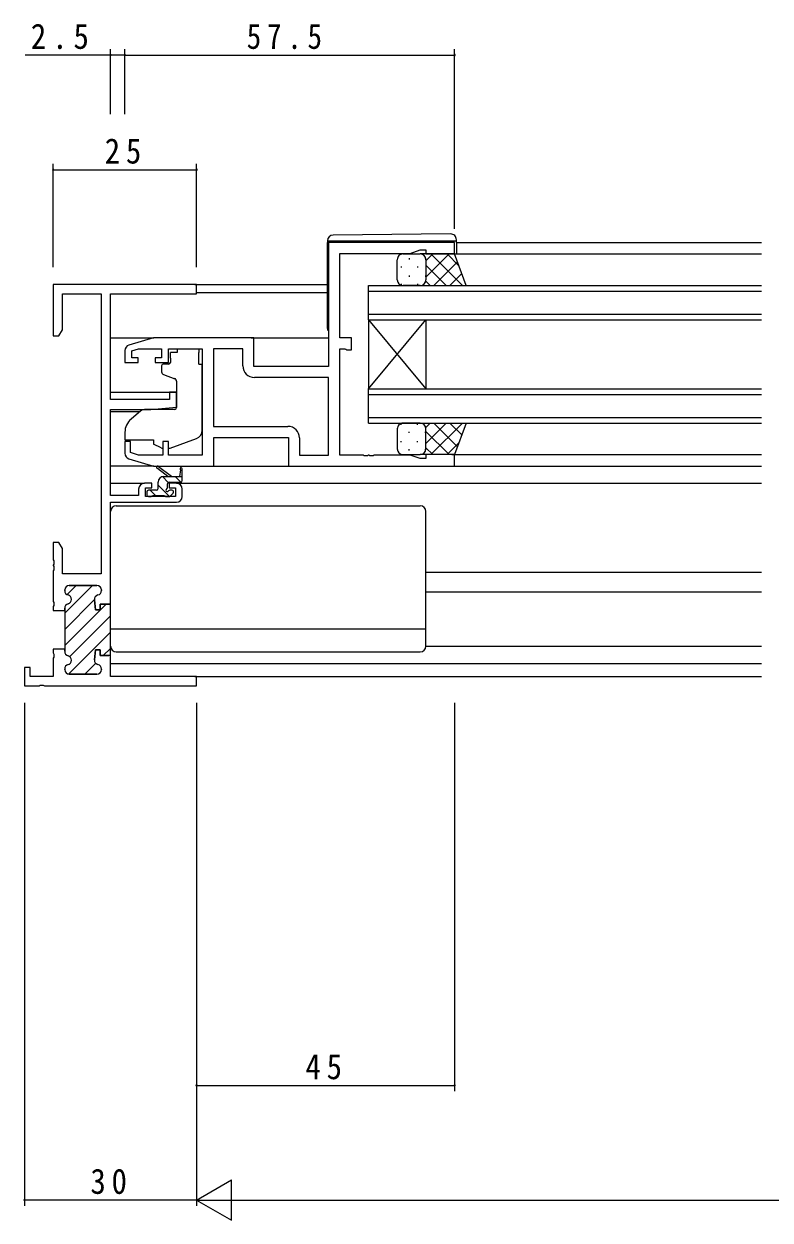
# Model space of a CAD drawing. Units: millimetres, scale not verified. Extents: x -567 to 567, y -403 to 403.
# Drawn here: x -22.8 to 107.3, y -254.5 to -45.9 of the extents above; entities that cross this region are included whole.
import ezdxf

# ---------------------------------------------------------------- set-up
doc = ezdxf.new("R2010")
doc.units = ezdxf.units.MM
doc.header["$LTSCALE"] = 2
for name, color, linetype, lineweight in [('0-3_YKK_D', 6, 'Continuous', 18), ('0-4_YKK_11', 7, 'Continuous', 18), ('0-5_YKK_12', 2, 'Continuous', 18), ('0-7_YKK_13', 4, 'Continuous', 18)]:
    doc.layers.add(name, color=color, linetype=linetype, lineweight=lineweight)
doc.styles.add('ＭＳ ゴシック', font='')
doc.styles.get('ＭＳ ゴシック').set_extended_font_data('MS Gothic')

msp = doc.modelspace()

# ---------------------------------------------------------------- linework, layer by layer
at = {"layer": '0-3_YKK_D'}
for p, q in [((-7.726, -51.285), (-22.626, -51.285)), ((-7.726, -61.581), (-7.726, -50.285)), ((-5.226, -51.285), (-7.726, -51.285)), ((-5.226, -60.581), (-5.226, -50.285)), ((-5.226, -61.581), (-5.226, -50.285)), ((-5.226, -51.285), (52.274, -51.285)), ((52.274, -81.585), (52.274, -50.285)), ((-17.726, -88.285), (-17.726, -70.285)), ((7.274, -88.285), (7.274, -70.285)), ((-17.726, -71.285), (7.274, -71.285)), ((-22.726, -164.285), (-22.726, -251.982)), ((7.274, -164.285), (7.274, -231.982)), ((7.274, -164.285), (7.274, -251.982)), ((7.274, -164.285), (7.274, -251.982)), ((52.274, -164.285), (52.274, -231.982)), ((7.274, -230.982), (52.274, -230.982)), ((7.274, -250.982), (13.336, -247.482)), ((13.336, -254.482), (13.336, -247.482)), ((7.274, -250.982), (-22.726, -250.982)), ((7.274, -250.982), (19.398, -250.982)), ((7.274, -250.982), (13.336, -254.482)), ((14.274, -250.982), (350.274, -250.982))]:
    msp.add_line(p, q, dxfattribs=at)
for centre, start, end in [((-7.726, -51.285), 0, 180), ((-7.726, -51.285), 180, 0), ((-5.226, -51.285), 0, 180), ((-5.226, -51.285), 0, 180), ((-5.226, -51.285), 180, 0), ((-5.226, -51.285), 180, 0), ((52.274, -51.285), 0, 180), ((52.274, -51.285), 180, 0), ((-17.726, -71.285), 0, 180), ((-17.726, -71.285), 180, 0), ((7.274, -71.285), 0, 180), ((7.274, -71.285), 180, 0), ((7.274, -230.982), 0, 180), ((7.274, -230.982), 180, 0), ((52.274, -230.982), 0, 180), ((52.274, -230.982), 180, 0), ((-22.726, -250.982), 0, 180), ((-22.726, -250.982), 180, 0)]:
    msp.add_arc(centre, 0.106, start, end, dxfattribs=at)
at = {"layer": '0-4_YKK_11'}
for p, q in [((30.274, -83.985), (30.274, -105.585)), ((52.274, -83.985), (30.274, -83.985)), ((44.543, -85.915), (46.274, -85.285)), ((46.274, -85.285), (47.274, -85.285)), ((47.274, -85.285), (47.274, -85.985)), ((52.274, -85.985), (52.274, -83.985)), ((32.274, -85.915), (44.543, -85.915)), ((32.274, -100.585), (32.274, -85.915)), ((47.274, -85.985), (52.274, -85.985)), ((-17.726, -91.285), (-17.726, -100.285)), ((7.274, -91.285), (-17.726, -91.285)), ((7.274, -92.915), (7.274, -91.285)), ((-16.096, -92.915), (-9.356, -92.915)), ((-16.096, -99.194), (-16.096, -92.915)), ((-9.356, -92.915), (-9.356, -141.785)), ((-7.726, -92.915), (7.274, -92.915)), ((-7.726, -111.385), (-7.726, -92.915)), ((-16.726, -100.285), (-16.096, -99.194)), ((-17.726, -100.285), (-16.726, -100.285)), ((-0.226, -100.585), (-4.513, -101.871)), ((17.274, -100.585), (-0.226, -100.585)), ((17.274, -105.585), (17.274, -100.585)), ((34.274, -100.585), (32.274, -100.585)), ((34.274, -102.685), (34.274, -100.585)), ((-5.226, -102.829), (-5.226, -104.885)), ((-4.026, -102.873), (-2.831, -102.515)), ((-4.026, -104.085), (-4.026, -102.873)), ((-2.926, -104.085), (-4.026, -104.085)), ((-2.926, -104.885), (-2.926, -104.085)), ((-2.831, -102.515), (1.174, -102.515)), ((0.074, -104.085), (0.074, -104.885)), ((1.174, -104.085), (0.074, -104.085)), ((1.174, -102.515), (1.174, -104.085)), ((2.374, -102.515), (8.274, -102.515)), ((2.374, -104.885), (2.374, -102.515)), ((8.274, -102.515), (8.274, -121.055)), ((10.204, -102.515), (10.204, -116.055)), ((15.344, -102.515), (10.204, -102.515)), ((10.204, -102.515), (10.204, -116.055)), ((15.344, -105.515), (15.344, -102.515)), ((32.274, -102.515), (33.147, -102.515)), ((32.274, -121.055), (32.274, -102.515)), ((33.147, -102.515), (33.31, -102.6)), ((33.31, -102.6), (33.474, -102.685)), ((33.474, -102.685), (34.274, -102.685)), ((-5.226, -104.885), (-2.926, -104.885)), ((0.074, -104.885), (2.374, -104.885)), ((30.274, -105.585), (17.274, -105.585)), ((30.274, -107.515), (17.344, -107.515)), ((30.274, -121.055), (30.274, -107.515)), ((2.574, -110.085), (2.574, -111.385)), ((3.774, -110.085), (2.574, -110.085)), ((3.774, -112.691), (3.774, -110.085)), ((2.574, -111.385), (-7.726, -111.385)), ((-7.726, -113.085), (-0.726, -113.085)), ((-7.726, -128.085), (-7.726, -113.085)), ((-0.726, -113.085), (3.774, -112.691)), ((10.204, -116.055), (23.204, -116.055)), ((-5.226, -118.685), (-5.226, -120.741)), ((-4.226, -118.685), (-5.226, -118.685)), ((-4.226, -120.636), (-4.226, -118.685)), ((1.374, -118.685), (1.374, -121.055)), ((2.374, -118.685), (1.374, -118.685)), ((2.374, -121.055), (2.374, -118.685)), ((10.274, -117.985), (23.274, -117.985)), ((10.274, -122.985), (10.274, -117.985)), ((23.274, -117.985), (23.274, -122.985)), ((25.204, -118.055), (25.204, -121.055)), ((-2.831, -121.055), (-4.226, -120.636)), ((47.274, -120.985), (47.274, -121.685)), ((52.274, -120.985), (47.274, -120.985)), ((52.274, -122.985), (52.274, -120.985)), ((-4.513, -121.699), (-0.226, -122.985)), ((1.374, -121.055), (-2.831, -121.055)), ((-0.226, -122.985), (10.274, -122.985)), ((8.274, -121.055), (2.374, -121.055)), ((23.274, -122.985), (52.274, -122.985)), ((25.204, -121.055), (30.274, -121.055)), ((36.316, -121.055), (32.274, -121.055)), ((36.499, -121.175), (36.316, -121.055)), ((37.049, -121.175), (36.499, -121.175)), ((37.232, -121.055), (37.049, -121.175)), ((37.316, -121.055), (37.232, -121.055)), ((37.499, -121.175), (37.316, -121.055)), ((38.049, -121.175), (37.499, -121.175)), ((38.232, -121.055), (38.049, -121.175)), ((44.543, -121.055), (38.232, -121.055)), ((46.274, -121.685), (44.543, -121.055)), ((47.274, -121.685), (46.274, -121.685)), ((-2.826, -126.985), (-2.826, -128.085)), ((-0.526, -125.985), (-1.826, -125.985)), ((-1.626, -126.785), (-0.526, -126.785)), ((-1.626, -128.285), (-1.626, -126.785)), ((-0.526, -126.785), (-0.526, -125.985)), ((2.474, -125.985), (2.474, -126.785)), ((3.774, -125.985), (2.474, -125.985)), ((2.474, -126.785), (3.574, -126.785)), ((3.574, -126.785), (3.574, -128.285)), ((4.774, -128.285), (4.774, -126.985)), ((-2.826, -128.085), (-7.726, -128.085)), ((-7.726, -129.285), (3.774, -129.285)), ((-7.726, -147.035), (-7.726, -129.285)), ((3.574, -128.285), (-1.626, -128.285)), ((-17.726, -136.285), (-17.726, -139.327)), ((-16.726, -136.285), (-17.726, -136.285)), ((-16.096, -137.376), (-16.726, -136.285)), ((-16.096, -141.785), (-16.096, -137.376)), ((-17.726, -139.327), (-17.606, -139.51)), ((-17.606, -139.51), (-17.606, -140.06)), ((-17.606, -140.06), (-17.726, -140.243)), ((-17.726, -140.243), (-17.726, -140.327)), ((-17.726, -140.327), (-17.606, -140.51)), ((-17.606, -141.06), (-17.726, -141.243)), ((-17.726, -141.243), (-17.726, -146.577)), ((-17.606, -140.51), (-17.606, -141.06)), ((-9.356, -141.785), (-16.096, -141.785)), ((-15.726, -148.628), (-10.883, -143.785)), ((-15.313, -145.386), (-13.711, -143.785)), ((-14.926, -143.785), (-10.126, -143.785)), ((-10.126, -143.785), (-14.926, -143.785)), ((-15.726, -144.686), (-15.726, -144.585)), ((-15.726, -144.585), (-15.726, -144.686)), ((-9.326, -144.585), (-9.326, -144.686)), ((-9.326, -144.686), (-9.326, -144.585)), ((-17.726, -146.577), (-17.606, -146.76)), ((-17.606, -147.31), (-17.726, -147.493)), ((-17.726, -147.493), (-17.726, -148.185)), ((-17.606, -146.76), (-17.606, -147.31)), ((-15.726, -151.456), (-10.526, -146.256)), ((-15.726, -154.285), (-8.476, -147.035)), ((-15.726, -148.185), (-15.726, -147.784)), ((-15.726, -147.784), (-15.726, -148.185)), ((-10.521, -146.326), (-10.326, -148.035)), ((-10.326, -148.035), (-10.521, -146.326)), ((-10.326, -148.035), (-9.526, -148.035)), ((-9.526, -148.035), (-10.326, -148.035)), ((-9.526, -147.035), (-7.726, -147.035)), ((-9.526, -148.035), (-9.526, -147.035)), ((-9.526, -147.035), (-9.526, -148.035)), ((-7.726, -147.035), (-9.526, -147.035)), ((-7.726, -156.335), (-7.726, -147.035)), ((-7.726, -156.335), (-7.726, -147.035)), ((-17.726, -148.185), (-15.726, -148.185)), ((-15.726, -148.185), (-15.726, -154.885)), ((-14.824, -156.212), (-7.726, -149.113)), ((-15.058, -159.274), (-7.726, -151.942)), ((-17.726, -154.885), (-17.726, -155.577)), ((-15.726, -154.885), (-17.726, -154.885)), ((-17.726, -155.577), (-17.606, -155.76)), ((-17.606, -156.31), (-17.726, -156.493)), ((-17.606, -155.76), (-17.606, -156.31)), ((-15.726, -155.286), (-15.726, -154.885)), ((-15.726, -154.885), (-15.726, -155.286)), ((-10.326, -155.035), (-10.521, -156.744)), ((-10.521, -156.744), (-10.326, -155.035)), ((-9.526, -155.035), (-10.326, -155.035)), ((-10.326, -155.035), (-9.526, -155.035)), ((-9.526, -156.035), (-9.526, -155.035)), ((-9.526, -155.035), (-9.526, -156.035)), ((-7.726, -156.035), (-9.526, -156.035)), ((-9.526, -156.035), (-8.026, -156.035)), ((-8.991, -156.035), (-7.726, -154.77)), ((-7.726, -159.655), (-7.726, -156.035)), ((-22.726, -158.085), (-22.726, -161.285)), ((-21.726, -158.085), (-22.726, -158.085)), ((-21.726, -159.655), (-21.726, -158.085)), ((-17.726, -156.493), (-17.726, -159.655)), ((-15.726, -158.485), (-15.726, -158.384)), ((-15.726, -158.384), (-15.726, -158.485)), ((-12.241, -159.285), (-10.323, -157.367)), ((-9.326, -158.384), (-9.326, -158.485)), ((-9.326, -158.485), (-9.326, -158.384)), ((-17.726, -159.655), (-21.726, -159.655)), ((-10.126, -159.285), (-14.926, -159.285)), ((-14.926, -159.285), (-10.126, -159.285)), ((7.274, -159.655), (-7.726, -159.655)), ((7.274, -161.285), (7.274, -159.655)), ((-22.726, -161.285), (-20.184, -161.285)), ((-20.184, -161.285), (-20.001, -161.165)), ((-20.001, -161.165), (-19.451, -161.165)), ((-19.451, -161.165), (-19.268, -161.285)), ((-19.268, -161.285), (7.274, -161.285)), ((-19.268, -161.285), (7.274, -161.285))]:
    msp.add_line(p, q, dxfattribs=at)
for centre, radius, start, end in [((-4.226, -102.829), 1, 106.69926, 180.00004), ((17.344, -105.515), 2, 180.00001, 269.99999), ((23.204, -118.055), 2, 0.00001, 89.99999), ((-4.226, -120.741), 1, 179.99996, 253.30074), ((-1.826, -126.985), 1, 90.00001, 179.99999), ((3.774, -126.985), 1, 0.00001, 89.99999), ((3.774, -128.285), 1, 270.00001, 359.99999), ((-14.926, -144.585), 0.8, 90.00001, 179.99999), ((-14.926, -144.585), 0.8, 90.00001, 179.99999), ((-10.126, -144.585), 0.8, 0.00001, 89.99999), ((-10.126, -144.585), 0.8, 0.00001, 89.99999), ((-14.926, -144.686), 0.8, 180.00003, 255.52251), ((-14.926, -144.686), 0.8, 180.00003, 255.52251), ((-15.326, -146.235), 0.8, 284.47752, 75.52248), ((-15.326, -146.235), 0.8, 284.47752, 75.52248), ((-9.726, -146.235), 0.8, 104.47753, 186.50303), ((-9.726, -146.235), 0.8, 104.47753, 186.50303), ((-10.126, -144.686), 0.8, 284.47749, 359.99997), ((-10.126, -144.686), 0.8, 284.47749, 359.99997), ((-14.926, -147.784), 0.8, 104.47749, 179.99997), ((-14.926, -147.784), 0.8, 104.47749, 179.99997), ((-14.926, -155.286), 0.8, 180.00003, 255.52251), ((-14.926, -155.286), 0.8, 180.00003, 255.52251), ((-15.326, -156.835), 0.8, 284.47752, 75.52248), ((-15.326, -156.835), 0.8, 284.47752, 75.52248), ((-14.926, -158.384), 0.8, 104.47749, 179.99997), ((-14.926, -158.384), 0.8, 104.47749, 179.99997), ((-14.926, -158.485), 0.8, 180.00001, 269.99999), ((-14.926, -158.485), 0.8, 180.00001, 269.99999), ((-9.726, -156.835), 0.8, 173.49697, 255.52247), ((-9.726, -156.835), 0.8, 173.49697, 255.52247), ((-10.126, -158.485), 0.8, 270.00001, 359.99999), ((-10.126, -158.485), 0.8, 270.00001, 359.99999), ((-10.126, -158.384), 0.8, 0.00003, 75.52251), ((-10.126, -158.384), 0.8, 0.00003, 75.52251)]:
    msp.add_arc(centre, radius, start, end, dxfattribs=at)
at = {"layer": '0-5_YKK_12'}
for p, q in [((52.574, -83.985), (105.774, -83.985)), ((51.774, -85.985), (105.774, -85.985)), ((6.974, -91.285), (30.074, -91.285)), ((37.274, -91.485), (105.774, -91.485)), ((37.274, -97.485), (37.274, -91.485)), ((7.274, -92.685), (30.074, -92.685)), ((37.274, -92.485), (105.774, -92.485)), ((37.274, -96.485), (105.774, -96.485)), ((37.274, -97.485), (105.774, -97.485)), ((37.274, -109.485), (47.274, -97.485)), ((37.274, -97.485), (47.274, -109.485)), ((37.274, -97.485), (37.274, -109.485)), ((47.274, -97.485), (47.274, -109.485)), ((-7.726, -100.585), (-0.153, -100.585)), ((16.774, -100.585), (30.274, -100.585)), ((-7.726, -110.085), (3.774, -110.085)), ((37.274, -109.485), (105.774, -109.485)), ((37.274, -115.485), (37.274, -109.485)), ((37.274, -110.485), (105.774, -110.485)), ((-7.726, -113.485), (-2.603, -113.485)), ((37.274, -114.485), (105.774, -114.485)), ((37.274, -115.485), (105.774, -115.485)), ((51.774, -120.985), (105.774, -120.985)), ((51.774, -122.985), (105.774, -122.985)), ((-7.726, -125.985), (-1.826, -125.985)), ((3.774, -125.985), (93.274, -125.985)), ((93.274, -125.985), (105.774, -125.985)), ((47.274, -141.485), (105.774, -141.485)), ((47.274, -144.885), (105.774, -144.885)), ((-7.726, -157.385), (105.774, -157.385)), ((6.974, -159.655), (105.774, -159.655))]:
    msp.add_line(p, q, dxfattribs=at)
at = {"layer": '0-7_YKK_13'}
for p, q in [((51.565, -82.497), (31.065, -82.676)), ((30.074, -83.676), (30.074, -83.685)), ((30.074, -83.685), (30.074, -83.985)), ((30.074, -83.685), (30.57, -83.685)), ((30.074, -98.985), (30.074, -83.985)), ((52.574, -83.985), (52.574, -83.685)), ((52.574, -83.985), (52.574, -85.985)), ((42.274, -90.485), (42.274, -86.985)), ((43.274, -85.985), (46.274, -85.985)), ((44.354, -86.735), (44.354, -86.935)), ((52.274, -85.985), (46.274, -85.985)), ((47.184, -86.735), (47.184, -86.935)), ((47.274, -90.005), (51.294, -85.985)), ((47.274, -87.177), (48.466, -85.985)), ((47.274, -86.985), (47.274, -90.485)), ((47.274, -86.985), (47.274, -90.485)), ((48.142, -85.985), (53.642, -91.485)), ((48.623, -91.485), (52.767, -87.341)), ((50.971, -85.985), (53.019, -88.033)), ((54.274, -91.485), (52.274, -85.985)), ((42.939, -88.15), (42.939, -88.35)), ((45.769, -88.15), (45.769, -88.35)), ((47.274, -87.945), (50.814, -91.485)), ((51.451, -91.485), (53.521, -89.415)), ((42.939, -91.18), (42.939, -91.38)), ((46.274, -91.485), (43.274, -91.485)), ((44.354, -89.765), (44.354, -89.965)), ((45.769, -91.18), (45.769, -91.38)), ((46.274, -91.485), (54.274, -91.485)), ((47.184, -89.765), (47.184, -89.965)), ((47.241, -90.74), (47.985, -91.485)), ((2.704, -104.185), (2.704, -103.185)), ((3.874, -103.185), (2.704, -103.185)), ((2.704, -104.185), (2.704, -104.885)), ((3.874, -102.515), (3.874, -103.185)), ((3.874, -102.515), (7.674, -102.515)), ((7.674, -102.515), (7.674, -103.185)), ((7.674, -104.185), (7.674, -103.185)), ((7.674, -105.185), (7.674, -104.185)), ((1.174, -105.485), (1.174, -106.535)), ((2.404, -105.185), (1.474, -105.185)), ((7.674, -105.185), (8.274, -105.185)), ((8.274, -116.74), (8.274, -105.185)), ((1.503, -107.005), (3.503, -107.733)), ((3.774, -108.181), (3.774, -112.788)), ((-2.463, -113.368), (-4.154, -114.787)), ((3.557, -113.087), (-1.829, -113.134)), ((42.274, -116.485), (42.274, -119.985)), ((42.939, -115.79), (42.939, -115.59)), ((46.274, -115.485), (43.274, -115.485)), ((45.769, -115.79), (45.769, -115.59)), ((46.274, -115.485), (54.274, -115.485)), ((47.241, -116.229), (47.985, -115.485)), ((47.274, -119.025), (50.814, -115.485)), ((47.274, -119.985), (47.274, -116.485)), ((47.274, -119.985), (47.274, -116.485)), ((48.142, -120.985), (53.642, -115.485)), ((48.623, -115.485), (52.767, -119.629)), ((51.451, -115.485), (53.521, -117.555)), ((54.274, -115.485), (52.274, -120.985)), ((-5.226, -117.085), (-5.226, -118.385)), ((-5.226, -118.385), (-0.226, -118.385)), ((-0.226, -118.385), (-0.226, -118.685)), ((-0.226, -118.685), (-0.226, -119.182)), ((2.646, -119.825), (7.283, -118.151)), ((42.939, -118.82), (42.939, -118.62)), ((44.354, -117.205), (44.354, -117.005)), ((45.769, -118.82), (45.769, -118.62)), ((47.184, -117.205), (47.184, -117.005)), ((47.274, -116.965), (51.294, -120.985)), ((1.08, -119.791), (-0.226, -119.182)), ((43.274, -120.985), (46.274, -120.985)), ((44.354, -120.235), (44.354, -120.035)), ((52.274, -120.985), (46.274, -120.985)), ((47.184, -120.235), (47.184, -120.035)), ((47.274, -119.793), (48.466, -120.985)), ((50.971, -120.985), (53.019, -118.937)), ((-0.153, -122.985), (-7.726, -122.985)), ((9.774, -122.985), (23.774, -122.985)), ((2.274, -124.785), (0.455, -123.384)), ((2.874, -124.785), (0.656, -123.102)), ((2.32, -125.828), (1.312, -124.82)), ((1.574, -124.785), (4.774, -124.785)), ((4.519, -125.782), (3.522, -124.785)), ((4.474, -123.659), (4.275, -124.785)), ((4.774, -125.485), (4.774, -123.485)), ((0.274, -127.185), (-1.126, -127.185)), ((0.087, -128.085), (-0.813, -127.185)), ((0.574, -126.885), (0.574, -125.785)), ((2.527, -128.28), (0.574, -126.327)), ((2.174, -126.724), (2.174, -126.085)), ((2.474, -125.785), (4.474, -125.785)), ((2.974, -127.185), (2.635, -127.185)), ((-1.426, -127.485), (-1.426, -127.985)), ((-1.126, -128.285), (-0.626, -128.285)), ((-0.426, -128.085), (1.674, -128.085)), ((1.874, -128.285), (2.474, -128.285)), ((2.686, -128.197), (3.186, -127.697)), ((-7.726, -154.385), (-7.726, -130.885)), ((-6.726, -129.885), (46.274, -129.885)), ((47.274, -154.385), (47.274, -130.885)), ((-7.726, -151.345), (47.274, -151.345)), ((-6.726, -155.385), (46.274, -155.385)), ((47.274, -154.385), (105.774, -154.385))]:
    msp.add_line(p, q, dxfattribs=at)
msp.add_lwpolyline([(30.57, -83.685), (52.07, -83.685), (52.574, -83.685), (52.574, -83.497)], dxfattribs=at)
for centre, radius, start, end in [((31.074, -83.676), 1, 90.5, 180), ((51.574, -83.497), 1, 0, 90.5), ((43.274, -86.985), 1, 89.9999, 179.9999), ((46.274, -86.985), 1, 359.9999, 89.9999), ((46.274, -86.985), 1, 359.9999, 89.9999), ((43.274, -90.485), 1, 179.9999, 269.9999), ((46.274, -90.485), 1, 269.9999, 359.9999), ((46.274, -90.485), 1, 269.9999, 359.9999), ((30.574, -98.985), 0.5, 180, 233.13017), ((1.474, -105.485), 0.3, 90, 180), ((2.404, -104.885), 0.3, 270, 0), ((1.674, -106.535), 0.5, 180, 250), ((3.274, -108.181), 0.5, 0, 70), ((-1.82, -114.134), 1, 90.5, 130), ((3.474, -112.788), 0.3, 270.5, 0), ((-2.226, -117.085), 3, 130, 180), ((6.774, -116.74), 1.5, 289.85326, 0), ((43.274, -116.485), 1, 90.0001, 180.0001), ((46.274, -116.485), 1, 0.0001, 90.0001), ((46.274, -116.485), 1, 0.0001, 90.0001), ((1.503, -118.885), 1, 245, 262.59308), ((2.306, -118.885), 1, 273.88684, 289.85326), ((43.274, -119.985), 1, 180.0001, 270.0001), ((46.274, -119.985), 1, 270.0001, 0.0001), ((46.274, -119.985), 1, 270.0001, 0.0001), ((0.474, -123.185), 0.2, 24.41711, 264.41711), ((1.574, -125.785), 1, 90, 180), ((4.574, -123.485), 0.2, 360, 240), ((-1.126, -127.485), 0.3, 90, 180), ((0.274, -126.885), 0.3, 270, 360), ((2.174, -127.185), 0.25, 123.05573, 326.94427), ((1.874, -126.724), 0.3, 303.05573, 360), ((2.474, -126.085), 0.3, 90, 180), ((2.635, -127.485), 0.3, 90, 146.94427), ((2.974, -127.485), 0.3, 315, 90), ((4.474, -125.485), 0.3, 270, 360), ((-1.126, -127.985), 0.3, 180, 270), ((-0.626, -128.085), 0.2, 270, 360), ((1.874, -128.085), 0.2, 180, 270), ((2.474, -127.985), 0.3, 270, 315), ((-6.726, -130.885), 1, 90, 180), ((46.274, -130.885), 1, 0, 90), ((-6.726, -154.385), 1, 180, 270), ((46.274, -154.385), 1, 270, 0)]:
    msp.add_arc(centre, radius, start, end, dxfattribs=at)

# ---------------------------------------------------------------- texts
at = {"layer": '0-3_YKK_D', "color": 7, "char_height": 4.399, "attachment_point": 7, "style": 'ＭＳ ゴシック'}
for s, insert in [('\\T1.38;\\W0.9;2.5', (-21.626, -50.285)), ('\\T1.39;\\W0.85;57.5', (16.004, -50.285)), ('\\T1.37;\\W0.9;25', (-8.746, -70.285)), ('\\T1.37;\\W0.9;45', (26.254, -229.982)), ('\\T1.37;\\W0.9;30', (-11.246, -249.982))]:
    msp.add_mtext(s, dxfattribs=dict(at, insert=insert))

doc.saveas('drawing.dxf')
